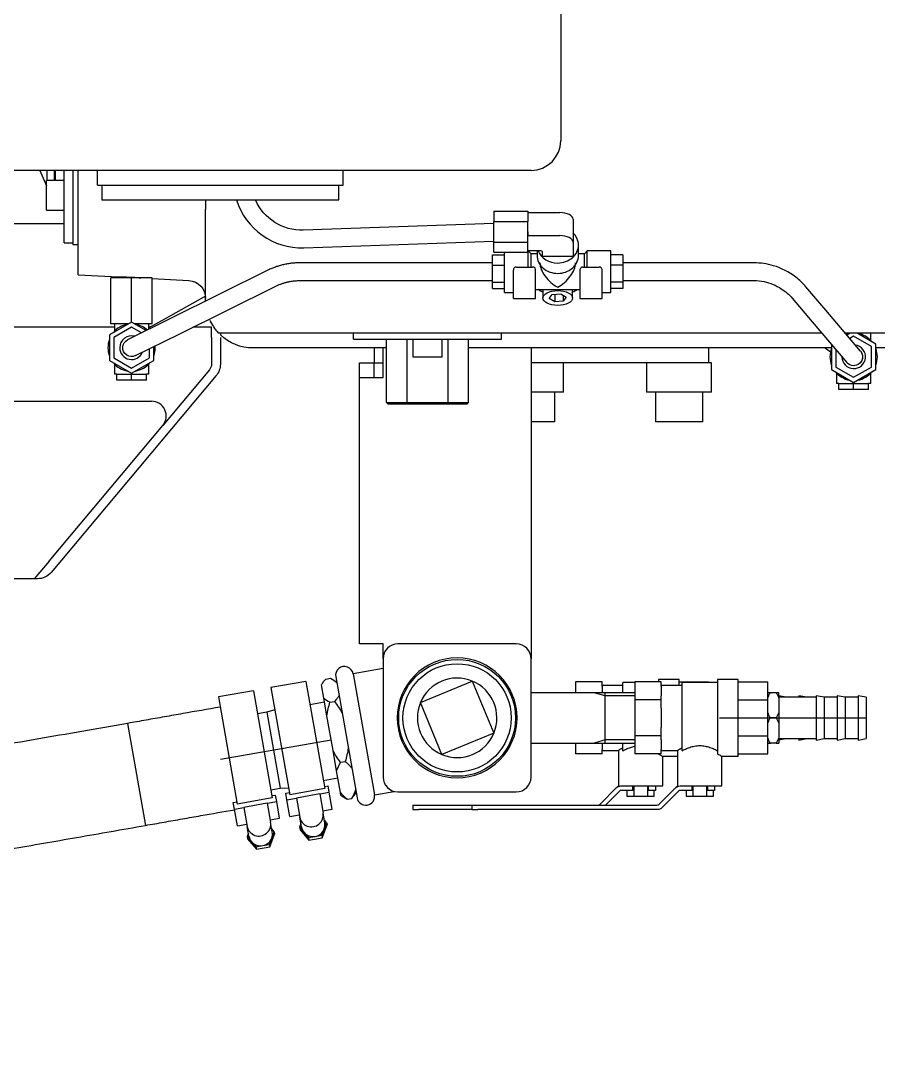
# Model space of a CAD drawing. Header units: millimetres. Extents: x 10462777 to 22643323, y 453826 to 1389191.
# Drawn here: x 11268510.2 to 11268790.7, y 583862 to 584204.3 of the extents above; entities that cross this region are included whole.
import ezdxf

# ---------------------------------------------------------------- set-up
doc = ezdxf.new("R2010")
doc.units = ezdxf.units.MM
doc.header["$LTSCALE"] = 200
doc.header["$MEASUREMENT"] = 0
doc.linetypes.add('CENTER', pattern=[2, 1.25, -0.25, 0.25, -0.25])
doc.linetypes.add('PHANTOM', pattern=[2.5, 1.25, -0.25, 0.25, -0.25, 0.25, -0.25])
doc.layers.add('1', color=1, linetype='CENTER')
doc.layers.add('11', color=6, linetype='PHANTOM')

msp = doc.modelspace()

# ---------------------------------------------------------------- linework, layer by layer
at = {"layer": '1', "color": 252, "linetype": 'Continuous'}
for p, q in [((11268686.7961, 584276.43559), (11268686.7961, 584165.06951)), ((11268677.1121, 584155.3855), (11268251.48572, 584155.3855)), ((11268524.29846, 584131.65968), (11268524.29846, 584155.37984)), ((11268536.69399, 584150.5435), (11268536.69399, 584145.70149)), ((11268614.16605, 584145.70149), (11268614.16605, 584150.5435)), ((11268536.69399, 584145.70149), (11268541.53599, 584145.70149)), ((11268541.53599, 584145.70149), (11268609.32405, 584145.70149)), ((11268609.32405, 584145.70149), (11268614.16605, 584145.70149)), ((11268250.57394, 584137.95429), (11268524.28182, 584137.95429)), ((11268664.90985, 584138.03856), (11268602.57183, 584135.84815)), ((11268524.29846, 584131.65968), (11268527.20366, 584131.65968)), ((11268602.77587, 584130.04133), (11268664.9096, 584132.22456)), ((11268664.52243, 584125.13249), (11268601.42344, 584125.13249)), ((11268749.99905, 584125.13249), (11268707.13282, 584125.13249)), ((11268591.00648, 584122.71227), (11268559.37372, 584107.04654)), ((11268601.42344, 584119.32208), (11268664.52243, 584119.32208)), ((11268707.13282, 584119.32208), (11268749.99905, 584119.32208)), ((11268570.54505, 584114.24535), (11268557.34018, 584106.84367)), ((11268561.95236, 584101.83967), (11268593.58511, 584117.5054)), ((11268773.52118, 584109.62688), (11268767.01927, 584117.27856)), ((11268762.59152, 584113.51614), (11268769.09343, 584105.86446)), ((11268784.88165, 584096.25746), (11268773.52118, 584109.62688)), ((11268540.80409, 584104.06029), (11268420.49937, 584104.06029)), ((11268559.37372, 584107.04654), (11268545.08868, 584099.97204)), ((11268557.34018, 584106.84367), (11268551.96903, 584103.833)), ((11268552.37573, 584104.06029), (11268551.97323, 584104.06029)), ((11268572.54055, 584104.06029), (11268566.44281, 584104.06029)), ((11268572.52482, 584100.67086), (11268572.52482, 584104.06026)), ((11268769.09343, 584105.86446), (11268780.4539, 584092.49504)), ((11268547.66731, 584094.76518), (11268561.95236, 584101.83967)), ((11268572.52482, 584100.67086), (11268572.52482, 584091.95262)), ((11268575.43002, 584100.67086), (11268575.43002, 584091.95262)), ((11268619.00805, 584100.18666), (11268619.00805, 584102.12346)), ((11268667.42809, 584100.18666), (11268667.42809, 584102.12346)), ((11268619.00805, 584100.18666), (11268667.42809, 584100.18666)), ((11268625.78879, 584097.28146), (11268625.78879, 584092.43945)), ((11268628.69206, 584087.59745), (11268628.69206, 584097.28146)), ((11268629.79952, 584079.38467), (11268629.79952, 584100.18665)), ((11268636.50879, 584079.38467), (11268636.50879, 584100.18665)), ((11268649.92735, 584079.38467), (11268649.92735, 584100.18665)), ((11268656.63663, 584079.38467), (11268656.63663, 584100.18665)), ((11268677.1121, 584097.28146), (11268677.1121, 584087.59745)), ((11268735.21614, 584097.28146), (11268735.21614, 584092.43945)), ((11268773.3259, 584097.28126), (11268775.1051, 584096.0562)), ((11268620.94485, 584092.43752), (11268625.78686, 584092.43752)), ((11268620.94485, 584087.59745), (11268620.94485, 584092.43752)), ((11268625.78686, 584087.59745), (11268625.78686, 584092.43752)), ((11268625.78879, 584092.43945), (11268628.69206, 584092.43945)), ((11268680.26158, 584092.43945), (11268677.11132, 584092.43945)), ((11268681.9541, 584092.43945), (11268677.1121, 584092.43945)), ((11268681.95308, 584092.43945), (11268680.26158, 584092.43945)), ((11268730.37414, 584092.43945), (11268681.9541, 584092.43945)), ((11268687.76451, 584082.75545), (11268687.76451, 584092.43945)), ((11268714.87973, 584092.43945), (11268714.87973, 584082.75545)), ((11268728.68161, 584092.43945), (11268721.0945, 584092.43945)), ((11268730.37312, 584092.43945), (11268728.68161, 584092.43945)), ((11268735.21614, 584092.43945), (11268730.37414, 584092.43945)), ((11268736.18454, 584092.43945), (11268735.21577, 584092.43945)), ((11268736.18454, 584082.75545), (11268736.18454, 584092.43945)), ((11268574.07064, 584088.21777), (11268520.03597, 584023.82175)), ((11268571.84513, 584090.08519), (11268556.58202, 584071.89533)), ((11268620.94485, 584000.44138), (11268620.94485, 584087.59745)), ((11268620.94485, 584087.59745), (11268628.69206, 584087.59745)), ((11268677.1121, 584087.59745), (11268677.1121, 583995.59945)), ((11268680.26158, 584082.75545), (11268677.11132, 584082.75545)), ((11268687.76451, 584082.75545), (11268680.26158, 584082.75545)), ((11268728.68161, 584082.75545), (11268714.87973, 584082.75545)), ((11268736.18454, 584082.75545), (11268728.68161, 584082.75545)), ((11268438.88551, 584079.85024), (11268552.87328, 584079.85024)), ((11268630.35862, 584078.90047), (11268629.79952, 584079.38467)), ((11268629.79952, 584079.38467), (11268636.50879, 584079.38467)), ((11268636.78835, 584078.90047), (11268630.35862, 584078.90047)), ((11268636.78835, 584078.90047), (11268636.50879, 584079.38467)), ((11268636.50879, 584079.38467), (11268649.92735, 584079.38467)), ((11268649.6478, 584078.90047), (11268636.78835, 584078.90047)), ((11268649.6478, 584078.90047), (11268649.92735, 584079.38467)), ((11268656.07752, 584078.90047), (11268649.6478, 584078.90047)), ((11268649.92735, 584079.38467), (11268656.63663, 584079.38467)), ((11268656.63663, 584079.38467), (11268656.07752, 584078.90047)), ((11268519.37741, 584027.5566), (11268556.58247, 584071.89586)), ((11268519.37741, 584027.5566), (11268514.5019, 584021.7462)), ((11268514.5019, 584021.7462), (11268439.85392, 584021.7462)), ((11268515.58494, 584021.7462), (11268514.5019, 584021.7462)), ((11268628.69206, 584000.44138), (11268620.94485, 584000.44138)), ((11268628.69206, 583995.59877), (11268628.69206, 584000.44138)), ((11268672.27009, 584000.44138), (11268633.53406, 584000.44138)), ((11268628.69206, 583995.59938), (11268628.69206, 583956.86335)), ((11268677.1121, 583956.86335), (11268677.1121, 583995.59938)), ((11268711.00555, 583984.46277), (11268677.11248, 583984.46277)), ((11268701.32212, 583983.44595), (11268697.79975, 583984.46277)), ((11268701.32212, 583967.99996), (11268701.32212, 583984.46277)), ((11268711.00582, 583983.44595), (11268701.32212, 583983.44595)), ((11268672.27009, 583979.30318), (11268672.27009, 583973.15833)), ((11268545.05867, 583974.42411), (11268550.9443, 583941.04501)), ((11268677.11248, 583967.99996), (11268711.00555, 583967.99996)), ((11268701.32212, 583969.01678), (11268697.79975, 583967.99996)), ((11268711.00582, 583969.01678), (11268701.32212, 583969.01678)), ((11268633.53406, 583952.02134), (11268672.27009, 583952.02134))]:
    msp.add_line(p, q, dxfattribs=at)
at = {"layer": '1', "color": 15, "linetype": 'Continuous'}
for p, q in [((11268528.94678, 584121.23772), (11268528.94678, 584155.38494)), ((11268570.58802, 584145.7016), (11268570.58802, 584142.56908)), ((11268570.58802, 584112.77587), (11268570.58802, 584142.56908)), ((11268528.94678, 584121.23772), (11268542.03403, 584120.55184)), ((11268553.15698, 584119.96891), (11268565.0817, 584119.34397)), ((11268576.39842, 584102.12346), (11268574.83063, 584102.12346)), ((11268575.43002, 584102.12346), (11268575.43002, 584101.52407)), ((11268772.27157, 584102.12346), (11268576.39842, 584102.12346)), ((11268812.6882, 584102.12346), (11268779.89561, 584102.12346)), ((11268629.79964, 584097.28146), (11268586.08243, 584097.28146)), ((11268775.40447, 584097.28146), (11268656.63826, 584097.28146)), ((11268812.6882, 584097.28146), (11268789.92848, 584097.28146))]:
    msp.add_line(p, q, dxfattribs=at)
at = {"layer": '1', "color": 20, "linetype": 'Continuous'}
for p, q in [((11268535.24139, 584150.5435), (11268535.24139, 584155.3973)), ((11268615.61865, 584150.5435), (11268615.61865, 584155.3973)), ((11268535.24139, 584150.5435), (11268615.61865, 584150.5435))]:
    msp.add_line(p, q, dxfattribs=at)
at = {"layer": '1', "color": 60, "linetype": 'Continuous'}
for p, q in [((11268676.04686, 584141.5804), (11268676.04686, 584140.35303)), ((11268676.04686, 584141.5804), (11268686.48137, 584141.5804)), ((11268690.83918, 584139.4015), (11268690.83918, 584131.85356)), ((11268676.04686, 584135.25983), (11268676.04686, 584134.03246)), ((11268676.04686, 584133.62336), (11268676.04686, 584134.03246)), ((11268676.04686, 584134.03246), (11268686.48137, 584134.03246)), ((11268690.83918, 584131.85356), (11268690.83918, 584127.16892)), ((11268680.33203, 584129.02099), (11268676.04686, 584129.02099)), ((11268680.81623, 584127.16892), (11268680.81623, 584128.77889)), ((11268690.83918, 584127.16892), (11268680.81623, 584127.16892)), ((11268640.87998, 583981.20551), (11268657.87622, 583988.25346)), ((11268657.87622, 583988.25346), (11268664.92418, 583971.25722)), ((11268647.92794, 583964.20927), (11268640.87998, 583981.20551)), ((11268664.92418, 583971.25722), (11268647.92794, 583964.20927))]:
    msp.add_line(p, q, dxfattribs=at)
at = {"layer": '1', "color": 252, "linetype": 'Continuous', "extrusion": (0, 0, -1)}
msp.add_circle((-11268652.90208, 583976.23136), 19.61012, dxfattribs=at)
at = {"layer": '1', "color": 60, "linetype": 'Continuous'}
msp.add_circle((11268652.90208, 583976.23136), 17.70963, dxfattribs=at)
at = {"layer": '1', "color": 252, "linetype": 'Continuous'}
for centre, radius, start, end in [((11268677.1121, 584165.06951), 9.68401, 270, 0), ((11268601.99373, 584152.30081), 22.27322, 197.235065, 272.0124097), ((11268552.87328, 584075.00824), 4.842, 320, 90), ((11268633.53406, 583995.59938), 4.842, 90, 180), ((11268672.27009, 583995.59938), 4.842, 0, 90), ((11268633.53406, 583956.86335), 4.842, 180, 270), ((11268672.27009, 583956.86335), 4.842, 270, 0)]:
    msp.add_arc(centre, radius, start, end, dxfattribs=at)
at = {"layer": '1', "color": 252, "linetype": 'Continuous', "extrusion": (0, 0, -1)}
for centre, radius, start, end in [((-11268601.99373, 584152.30081), 16.46281, 267.9875903, 336.367171), ((-11268546.378, 584097.36861), 2.9052, 243.6489546, 63.6545321), ((-11268782.66778, 584094.37625), 2.9052, 139.6411851, 227.1436815), ((-11268569.61961, 584091.95262), 2.9052, 180, 220), ((-11268569.61961, 584091.95262), 5.8104, 180, 220), ((-11268782.66778, 584094.37625), 2.9052, 227.1436815, 319.6354943), ((-11268515.58494, 584027.5566), 5.8104, 220, 270)]:
    msp.add_arc(centre, radius, start, end, dxfattribs=at)
at = {"layer": '1', "color": 15, "linetype": 'Continuous', "extrusion": (0, 0, -1)}
for centre, radius, start, end in [((-11268564.77761, 584113.54152), 5.8104, 93, 180), ((-11268586.08243, 584112.77587), 15.49441, 270, 313.4325366)]:
    msp.add_arc(centre, radius, start, end, dxfattribs=at)
at = {"layer": '1', "color": 60, "linetype": 'Continuous'}
for start, end in [(67.5226736, 157.5226736), (337.5226736, 67.5226736), (157.5226736, 247.5226736), (247.5226736, 337.5226736)]:
    msp.add_arc((11268652.90208, 583976.23136), 13.01049, start, end, dxfattribs=at)
for centre, major_axis, start_param, end_param in [((11268686.48137, 584139.4015), (-4.3578, 0), 3.141592654, 4.71238898), ((11268686.48137, 584131.85356), (4.3578, 0), 0, 1.570796327), ((11268680.33203, 584128.77889), (-0.4842, 0), 3.141592654, 4.71238898)]:
    msp.add_ellipse(centre, major_axis=major_axis, ratio=0.5, start_param=start_param, end_param=end_param, dxfattribs=at)
at = {"layer": '1', "color": 252, "linetype": 'Continuous'}
for points in [[(11268601.42344, 584125.13249), (11268595.92792, 584125.1206), (11268591.00648, 584122.71227)], [(11268593.58511, 584117.5054), (11268597.23111, 584119.30126), (11268601.42344, 584119.32208)]]:
    msp.add_open_spline(points, degree=2, dxfattribs=at)
for points, knots in [([(11268767.01927, 584117.27856), (11268766.01264, 584118.45596), (11268762.96664, 584121.38634), (11268757.03632, 584124.43297), (11268752.22973, 584125.11763), (11268749.99905, 584125.13249)], [0, 0, 0, 0, 0.237018028, 0.664456904, 1, 1, 1, 1]), ([(11268749.99905, 584119.32208), (11268751.14998, 584119.31863), (11268754.26702, 584119.00718), (11268758.83319, 584117.13366), (11268761.51587, 584114.76494), (11268762.59152, 584113.51614)], [0, 0, 0, 0, 0.237001581, 0.663260808, 1, 1, 1, 1]), ([(11268575.38039, 583979.77064), (11268571.31342, 583979.05353), (11268565.2331, 583977.9814), (11268557.13944, 583976.55427), (11268551.09917, 583975.48921), (11268547.07225, 583974.77915), (11268545.05867, 583974.42411)], [0, 0, 0, 0, 0.402382353, 0.601580361, 0.800778369, 1, 1, 1, 1]), ([(11268545.05867, 583974.42411), (11268540.0694, 583973.54431), (11268530.19664, 583971.81171), (11268515.54248, 583969.26424), (11268495.01638, 583965.73007), (11268461.3226, 583960.0207), (11268417.64944, 583952.85028), (11268371.29772, 583945.53875), (11268321.58065, 583937.99219), (11268268.37619, 583930.33451), (11268211.43761, 583922.71127), (11268161.81326, 583916.57019), (11268119.09652, 583911.7199), (11268084.69893, 583908.13645), (11268052.13935, 583905.01775), (11268017.20572, 583902.01199), (11267976.94453, 583899.10926), (11267937.57189, 583897.01074), (11267900.24903, 583895.89258), (11267866.37264, 583895.87898), (11267840.56715, 583897.0727), (11267824.08503, 583898.92538), (11267815.85691, 583900.3203), (11267811.57603, 583901.30073), (11267810.58202, 583901.34176), (11267810.46628, 583901.21991)], [0, 0, 0, 0, 0.018818369, 0.037232989, 0.05525037, 0.096189622, 0.164193751, 0.219728335, 0.270717515, 0.351418996, 0.420197567, 0.485652098, 0.539286844, 0.582594895, 0.617074487, 0.664369318, 0.717783328, 0.774894048, 0.821872953, 0.87242318, 0.923194305, 0.94711395, 0.967888422, 0.985924965, 1, 1, 1, 1]), ([(11268262.5812, 583962.18955), (11268246.81637, 583962.19365), (11268217.49982, 583962.01799), (11268176.63746, 583961.31103), (11268141.72485, 583960.33427), (11268111.06617, 583959.18015), (11268082.89079, 583957.85826), (11268047.07581, 583955.83524), (11268003.48621, 583952.71996), (11267952.86313, 583947.91755), (11267912.43141, 583942.90062), (11267881.27826, 583938.11355), (11267856.63663, 583933.69854), (11267832.82098, 583928.45797), (11267812.77664, 583922.68328), (11267799.06368, 583917.33155), (11267790.25827, 583912.19904), (11267784.28192, 583907.05789), (11267779.26702, 583898.61806), (11267778.9382, 583889.45057), (11267782.00867, 583881.92479), (11267785.98953, 583877.09692), (11267792.62748, 583872.44085), (11267802.70771, 583868.62811), (11267816.00169, 583865.80754), (11267837.79437, 583863.20639), (11267869.24825, 583861.86342), (11267909.88459, 583862.13637), (11267952.27293, 583863.73013), (11267995.94284, 583866.40388), (11268038.17534, 583869.72817), (11268079.75991, 583873.54955), (11268119.4749, 583877.66245), (11268157.94284, 583882.01907), (11268193.04787, 583886.26696), (11268227.19061, 583890.63477), (11268261.91334, 583895.29124), (11268296.34357, 583900.11484), (11268332.84931, 583905.4341), (11268372.15942, 583911.37601), (11268411.58567, 583917.56997), (11268450.25943, 583923.84649), (11268480.67489, 583928.91709), (11268507.05682, 583933.40558), (11268528.67932, 583937.13747), (11268543.41307, 583939.71687), (11268550.9443, 583941.04501)], [0, 0, 0, 0, 0.033427425, 0.062206321, 0.086770745, 0.10772614, 0.12763693, 0.147114773, 0.184788964, 0.222216764, 0.259075824, 0.277042579, 0.296552041, 0.320235948, 0.339827164, 0.356620565, 0.369275518, 0.378682738, 0.388589806, 0.398359935, 0.404113867, 0.411494634, 0.422501482, 0.435349429, 0.450055066, 0.467221699, 0.501999322, 0.532654364, 0.566064496, 0.600666184, 0.631342594, 0.659909605, 0.692107902, 0.718005957, 0.743437755, 0.768085622, 0.791730564, 0.818294323, 0.842223105, 0.870277743, 0.902836432, 0.927000342, 0.953451212, 0.968268833, 0.983777394, 1, 1, 1, 1]), ([(11268550.9443, 583941.04501), (11268552.95788, 583941.40006), (11268556.9848, 583942.11012), (11268563.02507, 583943.17518), (11268570.72141, 583944.53225), (11268576.4044, 583945.53431), (11268580.07405, 583946.18137)], [0, 0, 0, 0, 0.207373864, 0.414722971, 0.622072078, 1, 1, 1, 1])]:
    msp.add_open_spline(points, degree=3, knots=knots, dxfattribs=at)
at = {"layer": '1', "color": 15, "linetype": 'Continuous'}
for points, knots in [([(11268542.02019, 584120.55257), (11268542.02021, 584120.55257), (11268542.02032, 584120.55257), (11268542.02398, 584120.55257), (11268542.05577, 584120.55258), (11268542.17339, 584120.55244), (11268542.26052, 584120.55228), (11268542.4862, 584120.55131), (11268542.62335, 584120.55049), (11268542.94564, 584120.54751), (11268543.13273, 584120.54529), (11268543.54043, 584120.5388), (11268543.76226, 584120.53453), (11268544.24256, 584120.52304), (11268544.49856, 584120.51585), (11268545.02596, 584120.4984), (11268545.3011, 584120.48804), (11268545.86554, 584120.4638), (11268546.14864, 584120.45021), (11268546.71654, 584120.42003), (11268547.00441, 584120.40324), (11268547.56156, 584120.36796), (11268547.83179, 584120.34946), (11268548.35554, 584120.31121), (11268548.60889, 584120.29145), (11268549.05119, 584120.2552), (11268549.24659, 584120.23841), (11268549.42858, 584120.22222)], [0, 0, 0, 0, 0.004628401, 0.004628401, 0.08833637, 0.08833637, 0.172044339, 0.172044339, 0.255752307, 0.255752307, 0.339460276, 0.339460276, 0.423168244, 0.423168244, 0.506876213, 0.506876213, 0.590584182, 0.590584182, 0.67429215, 0.67429215, 0.758000119, 0.758000119, 0.841708088, 0.841708088, 0.925416056, 0.925416056, 1, 1, 1, 1]), ([(11268571.97922, 584106.35899), (11268572.31588, 584105.61911), (11268572.70502, 584104.91838), (11268573.3975, 584103.86554), (11268573.6734, 584103.48607), (11268574.24042, 584102.77332), (11268574.53272, 584102.43813), (11268574.83063, 584102.12346)], [0, 0, 0, 0, 0.453551495, 0.453551495, 0.726775747, 0.726775747, 1, 1, 1, 1])]:
    msp.add_open_spline(points, degree=3, knots=knots, dxfattribs=at)
at = {"layer": '11', "color": 60, "linetype": 'Continuous'}
for p, q in [((11268516.35757, 584155.3855), (11268518.48803, 584150.2724)), ((11268518.68174, 584155.38662), (11268518.68174, 584152.03952)), ((11268521.0059, 584155.38614), (11268521.0059, 584152.03849)), ((11268521.39326, 584155.38566), (11268521.39326, 584152.03867)), ((11268527.20366, 584155.3873), (11268527.20366, 584131.17548)), ((11268524.29846, 584152.03802), (11268518.48806, 584152.03802)), ((11268518.48806, 584142.35401), (11268518.48806, 584152.03802)), ((11268518.48806, 584142.35401), (11268524.29846, 584142.35401)), ((11268664.91025, 584142.00997), (11268676.04686, 584142.00997)), ((11268664.91025, 584142.00997), (11268664.91025, 584138.65533)), ((11268676.04686, 584142.00997), (11268676.04686, 584141.58037)), ((11268664.91025, 584131.94605), (11268664.91025, 584138.65533)), ((11268664.91025, 584138.65533), (11268676.04686, 584138.65533)), ((11268676.04686, 584140.35309), (11268676.04686, 584138.65533)), ((11268676.04686, 584131.94605), (11268676.04686, 584138.65533)), ((11268664.91025, 584128.59142), (11268664.91025, 584131.94605)), ((11268664.91025, 584131.94605), (11268676.04686, 584131.94605)), ((11268676.04686, 584128.59142), (11268676.04686, 584131.94605)), ((11268527.20366, 584131.17548), (11268528.94678, 584131.17548)), ((11268664.91025, 584128.59142), (11268676.04686, 584128.59142)), ((11268668.39649, 584115.44848), (11268668.39649, 584128.59131)), ((11268676.1437, 584129.00609), (11268676.04674, 584129.00609)), ((11268677.1121, 584128.03769), (11268676.1437, 584129.00609)), ((11268676.1437, 584123.74065), (11268676.1437, 584129.00609)), ((11268679.04896, 584128.03769), (11268677.1121, 584128.03769)), ((11268677.1121, 584123.74086), (11268677.1121, 584128.03769)), ((11268679.0489, 584129.02099), (11268679.0489, 584127.55349)), ((11268694.54331, 584128.03769), (11268692.60645, 584128.03769)), ((11268692.60651, 584127.55349), (11268692.60651, 584130.94289)), ((11268695.51171, 584129.00609), (11268694.54331, 584128.03769)), ((11268694.54331, 584123.74086), (11268694.54331, 584128.03769)), ((11268703.25892, 584129.00609), (11268695.51171, 584129.00609)), ((11268695.51171, 584123.74065), (11268695.51171, 584129.00609)), ((11268703.25892, 584115.44848), (11268703.25892, 584129.00609)), ((11268664.52289, 584127.76985), (11268668.39649, 584127.76985)), ((11268664.52289, 584124.36223), (11268664.52289, 584127.76985)), ((11268664.52289, 584124.36223), (11268668.39649, 584124.36223)), ((11268664.52289, 584118.81966), (11268664.52289, 584124.36223)), ((11268707.13252, 584127.76985), (11268703.25892, 584127.76985)), ((11268707.13252, 584124.36223), (11268703.25892, 584124.36223)), ((11268707.13252, 584127.76985), (11268707.13252, 584124.36223)), ((11268707.13252, 584124.36223), (11268707.13252, 584118.81966)), ((11268671.30169, 584113.51168), (11268671.30169, 584122.77767)), ((11268672.27009, 584123.74073), (11268677.5963, 584123.74073)), ((11268678.5647, 584113.51168), (11268678.5647, 584122.77767)), ((11268693.09071, 584122.77767), (11268693.09071, 584113.51168)), ((11268694.05911, 584123.74073), (11268699.38531, 584123.74073)), ((11268700.35372, 584113.51168), (11268700.35372, 584122.77767)), ((11268539.59919, 584105.11582), (11268539.59919, 584120.22287)), ((11268546.378, 584120.22287), (11268539.59919, 584120.22287)), ((11268542.15609, 584120.55236), (11268542.15609, 584120.22287)), ((11268546.378, 584105.75527), (11268546.378, 584120.22287)), ((11268553.1568, 584120.22287), (11268546.378, 584120.22287)), ((11268553.1568, 584105.11582), (11268553.1568, 584120.22287)), ((11268664.52289, 584118.81966), (11268668.39649, 584118.81966)), ((11268664.52289, 584116.68471), (11268664.52289, 584118.81966)), ((11268707.13252, 584118.81966), (11268703.25892, 584118.81966)), ((11268707.13252, 584118.81966), (11268707.13252, 584116.68471)), ((11268664.52289, 584116.68471), (11268668.39649, 584116.68471)), ((11268668.39649, 584115.44848), (11268671.30169, 584115.44848)), ((11268678.56488, 584116.41688), (11268693.09053, 584116.41688)), ((11268679.51962, 584116.38915), (11268679.47941, 584116.41691)), ((11268680.9857, 584116.41686), (11268680.9857, 584113.64142)), ((11268683.07169, 584113.40722), (11268684.04406, 584114.71771)), ((11268684.04406, 584114.71771), (11268686.80007, 584114.9519)), ((11268684.85533, 584114.78665), (11268684.85533, 584112.33093)), ((11268686.80007, 584114.9519), (11268688.58372, 584113.87561)), ((11268687.61135, 584114.46233), (11268687.61135, 584112.56513)), ((11268690.66971, 584113.64142), (11268690.66971, 584116.41686)), ((11268692.176, 584116.41691), (11268692.13578, 584116.38915)), ((11268700.35372, 584115.44848), (11268703.25892, 584115.44848)), ((11268707.13252, 584116.68471), (11268703.25892, 584116.68471)), ((11268671.30169, 584113.51168), (11268678.5647, 584113.51168)), ((11268684.85533, 584112.33093), (11268683.07169, 584113.40722)), ((11268687.61135, 584112.56513), (11268684.85533, 584112.33093)), ((11268688.58372, 584113.87561), (11268687.61135, 584112.56513)), ((11268693.09071, 584113.51168), (11268700.35372, 584113.51168)), ((11268546.378, 584105.75521), (11268539.11499, 584101.56191)), ((11268545.27051, 584105.11582), (11268539.59919, 584105.11582)), ((11268546.378, 584104.07789), (11268540.56759, 584100.72325)), ((11268540.78693, 584105.11582), (11268540.78693, 584102.76163)), ((11268551.17442, 584102.98599), (11268546.378, 584105.75521)), ((11268549.61067, 584102.2115), (11268546.378, 584104.07789)), ((11268553.1568, 584105.11582), (11268547.48548, 584105.11582)), ((11268551.96906, 584103.37949), (11268551.96906, 584105.11582)), ((11268539.11499, 584101.56191), (11268539.11499, 584093.17531)), ((11268540.56759, 584100.72325), (11268540.56759, 584094.01397)), ((11268540.78693, 584102.76166), (11268540.78693, 584102.73137)), ((11268781.56028, 584102.12344), (11268780.4445, 584101.47924)), ((11268782.66778, 584101.08553), (11268781.40066, 584100.35396)), ((11268788.47818, 584097.73089), (11268782.66778, 584101.08553)), ((11268789.93078, 584098.56955), (11268783.77527, 584102.12344)), ((11268788.25884, 584099.73901), (11268788.25884, 584102.12346)), ((11268552.1884, 584094.01397), (11268552.1884, 584097.00421)), ((11268553.641, 584093.17531), (11268553.641, 584097.72347)), ((11268638.37607, 584100.18666), (11268638.37607, 584094.37625)), ((11268648.06007, 584094.37625), (11268648.06007, 584100.18666)), ((11268775.40477, 584098.43694), (11268775.40477, 584090.18296)), ((11268788.47818, 584091.02162), (11268788.47818, 584097.73089)), ((11268789.93078, 584090.18296), (11268789.93078, 584098.56955)), ((11268540.56759, 584094.01397), (11268546.378, 584090.65934)), ((11268546.378, 584090.65934), (11268552.1884, 584094.01397)), ((11268638.37607, 584094.37625), (11268646.94646, 584094.37625)), ((11268646.94646, 584094.37625), (11268648.06007, 584094.37625)), ((11268776.85737, 584096.72754), (11268776.85737, 584091.02162)), ((11268539.11499, 584093.17531), (11268546.378, 584088.98202)), ((11268540.78693, 584092.00585), (11268540.78693, 584091.97557)), ((11268540.78693, 584091.9756), (11268540.78693, 584088.65301)), ((11268546.378, 584088.98202), (11268553.641, 584093.17531)), ((11268551.96906, 584088.65301), (11268551.96906, 584092.00585)), ((11268775.40477, 584090.18296), (11268782.66778, 584085.98966)), ((11268776.85737, 584091.02162), (11268782.66778, 584087.66698)), ((11268782.66778, 584087.66698), (11268788.47818, 584091.02162)), ((11268782.66778, 584085.98966), (11268789.93078, 584090.18296)), ((11268541.53599, 584088.65301), (11268540.78693, 584088.65301)), ((11268541.53599, 584086.7162), (11268541.53599, 584088.65301)), ((11268541.53599, 584088.65301), (11268546.378, 584088.65301)), ((11268546.378, 584086.7162), (11268541.53599, 584086.7162)), ((11268546.378, 584086.7162), (11268546.378, 584088.65301)), ((11268546.378, 584088.65301), (11268551.22, 584088.65301)), ((11268551.22, 584086.7162), (11268546.378, 584086.7162)), ((11268551.22, 584086.7162), (11268551.22, 584088.65301)), ((11268551.96906, 584088.65301), (11268551.22, 584088.65301)), ((11268777.07671, 584089.01349), (11268777.07671, 584088.98321)), ((11268777.07671, 584088.98324), (11268777.07671, 584085.66065)), ((11268788.25884, 584085.66065), (11268788.25884, 584089.01349)), ((11268777.82577, 584085.66065), (11268777.07671, 584085.66065)), ((11268777.82577, 584083.72385), (11268777.82577, 584085.66065)), ((11268777.82577, 584085.66065), (11268782.66778, 584085.66065)), ((11268782.66778, 584083.72385), (11268777.82577, 584083.72385)), ((11268782.66778, 584083.72385), (11268782.66778, 584085.66065)), ((11268782.66778, 584085.66065), (11268787.50978, 584085.66065)), ((11268787.50978, 584083.72385), (11268782.66778, 584083.72385)), ((11268787.50978, 584083.72385), (11268787.50978, 584085.66065)), ((11268788.25884, 584085.66065), (11268787.50978, 584085.66065)), ((11268684.8593, 584073.07144), (11268684.8593, 584082.75545)), ((11268717.78493, 584082.75545), (11268717.78493, 584073.07144)), ((11268733.27934, 584073.07144), (11268733.27934, 584082.75545)), ((11268684.8593, 584073.07144), (11268677.11248, 584073.07144)), ((11268733.27934, 584073.07144), (11268717.78493, 584073.07144)), ((11268628.69191, 583992.36676), (11268618.8947, 583990.63925)), ((11268603.40291, 583988.15346), (11268591.95865, 583986.13553)), ((11268603.40291, 583988.15346), (11268609.58588, 583953.08807)), ((11268609.95415, 583988.92177), (11268611.48005, 583989.19083)), ((11268613.17257, 583989.63028), (11268620.15125, 583950.05221)), ((11268618.8947, 583990.63925), (11268625.87339, 583951.06117)), ((11268586.23651, 583985.12656), (11268574.79225, 583983.10863)), ((11268586.23651, 583985.12656), (11268592.41949, 583950.06117)), ((11268591.95865, 583986.13553), (11268598.14162, 583951.07014)), ((11268609.29442, 583982.62501), (11268608.51789, 583987.02894)), ((11268757.32473, 583984.46277), (11268755.4073, 583984.46277)), ((11268758.14787, 583982.73694), (11268758.14787, 583984.46277)), ((11268574.79225, 583983.10863), (11268580.97523, 583948.04324)), ((11268609.51664, 583981.36476), (11268604.74816, 583980.52395)), ((11268610.30134, 583976.9145), (11268609.29442, 583982.62501)), ((11268611.29145, 583981.33757), (11268612.81735, 583981.60663)), ((11268770.43203, 583983.01017), (11268758.14787, 583983.01017)), ((11268758.14787, 583982.73694), (11268758.14787, 583977.95719)), ((11268760.4914, 583983.01017), (11268758.14788, 583983.45151)), ((11268767.34768, 583983.01017), (11268764.77657, 583983.49437)), ((11268764.77657, 583983.49437), (11268764.77657, 583983.01026)), ((11268773.00314, 583983.01017), (11268770.43203, 583983.49437)), ((11268770.43203, 583983.49437), (11268770.43203, 583976.23136)), ((11268777.28831, 583983.01017), (11268773.00314, 583983.01017)), ((11268773.00314, 583983.01017), (11268773.00314, 583976.23136)), ((11268779.85942, 583983.01017), (11268777.28831, 583983.49437)), ((11268777.28831, 583983.49437), (11268777.28831, 583976.23136)), ((11268784.14459, 583983.01017), (11268779.85942, 583983.01017)), ((11268779.85942, 583983.01017), (11268779.85942, 583976.23136)), ((11268786.71569, 583983.01017), (11268784.14459, 583983.49437)), ((11268784.14459, 583983.49437), (11268784.14459, 583976.23136)), ((11268786.71569, 583983.01017), (11268786.71569, 583976.23136)), ((11268590.67175, 583978.0419), (11268587.58188, 583977.49707)), ((11268593.23607, 583978.89084), (11268590.67175, 583978.0419)), ((11268590.67175, 583978.0419), (11268595.04394, 583953.24599)), ((11268758.14787, 583977.95719), (11268758.14787, 583974.50553)), ((11268612.3135, 583965.50298), (11268610.30134, 583976.9145)), ((11268757.32473, 583976.23136), (11268755.4073, 583976.23136)), ((11268758.14787, 583974.50553), (11268758.14787, 583969.72579)), ((11268770.43203, 583976.23136), (11268770.43203, 583968.96836)), ((11268773.00314, 583976.23136), (11268773.00314, 583969.45256)), ((11268777.28831, 583976.23136), (11268777.28831, 583968.96836)), ((11268779.85942, 583976.23136), (11268779.85942, 583969.45256)), ((11268784.14459, 583976.23136), (11268784.14459, 583968.96836)), ((11268786.71569, 583976.23136), (11268786.71569, 583969.45256)), ((11268757.32473, 583967.99996), (11268755.4073, 583967.99996)), ((11268758.14787, 583969.72579), (11268758.14787, 583967.99996)), ((11268758.14787, 583969.45256), (11268770.43203, 583969.45256)), ((11268758.14788, 583969.01122), (11268760.4914, 583969.45256)), ((11268764.77657, 583968.96836), (11268767.34768, 583969.45256)), ((11268764.77657, 583969.45247), (11268764.77657, 583968.96836)), ((11268770.43203, 583968.96836), (11268773.00314, 583969.45256)), ((11268773.00314, 583969.45256), (11268777.28831, 583969.45256)), ((11268777.28831, 583968.96836), (11268779.85942, 583969.45256)), ((11268779.85942, 583969.45256), (11268784.14459, 583969.45256)), ((11268784.14459, 583968.96836), (11268786.71569, 583969.45256)), ((11268613.48618, 583958.85237), (11268612.3135, 583965.50298)), ((11268614.75667, 583961.6853), (11268616.28257, 583961.95436)), ((11268614.72181, 583951.84478), (11268613.48618, 583958.85237)), ((11268591.95407, 583952.70117), (11268595.04394, 583953.24599)), ((11268595.04394, 583953.24599), (11268597.74397, 583953.3253)), ((11268609.12035, 583955.72804), (11268613.88883, 583956.56886)), ((11268609.45962, 583953.80416), (11268610.65173, 583954.01436)), ((11268611.03053, 583951.86609), (11268610.65173, 583954.01436)), ((11268592.41949, 583950.06117), (11268580.97523, 583948.04324)), ((11268592.29322, 583950.77726), (11268593.48533, 583950.98746)), ((11268593.86413, 583948.83919), (11268593.48533, 583950.98746)), ((11268596.82324, 583951.57603), (11268598.01535, 583951.78623)), ((11268597.20204, 583949.42775), (11268596.82324, 583951.57603)), ((11268597.20204, 583949.42775), (11268600.30153, 583949.97428)), ((11268609.58588, 583953.08807), (11268598.14162, 583951.07014)), ((11268607.93104, 583951.31956), (11268600.30153, 583949.97428)), ((11268600.30153, 583949.97428), (11268601.40052, 583943.74159)), ((11268607.93104, 583951.31956), (11268611.03053, 583951.86609)), ((11268607.93104, 583951.31956), (11268609.03003, 583945.08688)), ((11268611.9941, 583946.40137), (11268611.03053, 583951.86609)), ((11268614.8952, 583950.8614), (11268614.72181, 583951.84478)), ((11268616.8846, 583949.61723), (11268618.4105, 583949.88628)), ((11268625.87339, 583951.06117), (11268632.27034, 583952.18913)), ((11268579.65685, 583948.54913), (11268580.84896, 583948.75933)), ((11268580.03565, 583946.40085), (11268579.65685, 583948.54913)), ((11268580.03565, 583946.40085), (11268583.13514, 583946.94738)), ((11268580.99923, 583940.93613), (11268580.03565, 583946.40085)), ((11268590.76464, 583948.29267), (11268583.13514, 583946.94738)), ((11268583.13514, 583946.94738), (11268584.23413, 583940.71469)), ((11268590.76464, 583948.29267), (11268593.86413, 583948.83919)), ((11268590.76464, 583948.29267), (11268591.86363, 583942.05998)), ((11268594.82771, 583943.37447), (11268593.86413, 583948.83919)), ((11268598.16562, 583943.96303), (11268597.20204, 583949.42775)), ((11268608.89462, 583945.85484), (11268611.9941, 583946.40137)), ((11268591.72822, 583942.82794), (11268594.82771, 583943.37447)), ((11268598.16562, 583943.96303), (11268601.26511, 583944.50955)), ((11268601.96548, 583940.53755), (11268601.40052, 583943.74159)), ((11268609.59499, 583941.88284), (11268609.03003, 583945.08688)), ((11268580.99923, 583940.93613), (11268584.09871, 583941.48266)), ((11268584.79908, 583937.51066), (11268584.23413, 583940.71469)), ((11268592.42859, 583938.85594), (11268591.86363, 583942.05998)), ((11268593.01874, 583938.96), (11268592.25047, 583939.86611)), ((11268601.78736, 583941.54773), (11268601.37533, 583940.4335)), ((11268601.37533, 583940.4335), (11268601.51657, 583939.63249)), ((11268601.37533, 583940.4335), (11268602.80894, 583938.74267)), ((11268601.51657, 583939.63249), (11268604.38378, 583936.25083)), ((11268608.64744, 583937.82854), (11268609.41628, 583939.90772)), ((11268608.78868, 583937.02753), (11268610.32637, 583941.18589)), ((11268609.41628, 583939.90772), (11268610.18513, 583941.9869)), ((11268610.18513, 583941.9869), (11268609.41687, 583942.89301)), ((11268610.18513, 583941.9869), (11268610.32637, 583941.18589)), ((11268584.62096, 583938.52083), (11268584.20894, 583937.4066)), ((11268584.20894, 583937.4066), (11268585.64254, 583935.71577)), ((11268584.20894, 583937.4066), (11268584.35018, 583936.60559)), ((11268584.35018, 583936.60559), (11268587.21738, 583933.22393)), ((11268591.48104, 583934.80164), (11268592.24989, 583936.88082)), ((11268591.62228, 583934.00063), (11268593.15998, 583938.15899)), ((11268592.24989, 583936.88082), (11268593.01874, 583938.96)), ((11268593.01874, 583938.96), (11268593.15998, 583938.15899)), ((11268602.80894, 583938.74267), (11268604.24254, 583937.05184)), ((11268604.24254, 583937.05184), (11268606.44499, 583937.44019)), ((11268604.24254, 583937.05184), (11268604.38378, 583936.25083)), ((11268604.38378, 583936.25083), (11268608.78868, 583937.02753)), ((11268606.44499, 583937.44019), (11268608.64744, 583937.82854)), ((11268608.64744, 583937.82854), (11268608.78868, 583937.02753)), ((11268585.64254, 583935.71577), (11268587.07614, 583934.02494)), ((11268587.07614, 583934.02494), (11268589.27859, 583934.41329)), ((11268587.07614, 583934.02494), (11268587.21738, 583933.22393)), ((11268587.21738, 583933.22393), (11268591.62228, 583934.00063)), ((11268589.27859, 583934.41329), (11268591.48104, 583934.80164)), ((11268591.48104, 583934.80164), (11268591.62228, 583934.00063))]:
    msp.add_line(p, q, dxfattribs=at)
at = {"layer": '11', "color": 252, "linetype": 'Continuous'}
for p, q in [((11268691.63811, 583987.9726), (11268691.63811, 583984.46279)), ((11268700.35372, 583987.9726), (11268691.63811, 583987.9726)), ((11268700.35372, 583986.62485), (11268700.35372, 583987.9726)), ((11268711.00624, 583987.85217), (11268707.13252, 583987.85217)), ((11268707.13252, 583984.4629), (11268707.13252, 583987.85217)), ((11268719.72173, 583987.9726), (11268711.00612, 583987.9726)), ((11268711.00612, 583987.9726), (11268711.00612, 583982.10198)), ((11268725.53213, 583988.82057), (11268718.75333, 583988.82057)), ((11268718.75333, 583988.82057), (11268718.75333, 583987.97242)), ((11268719.72173, 583986.62485), (11268719.72173, 583987.9726)), ((11268725.53213, 583986.88357), (11268725.53213, 583988.82057)), ((11268725.53213, 583987.9726), (11268735.21614, 583987.9726)), ((11268738.12134, 583987.85217), (11268726.50054, 583987.85217)), ((11268726.50054, 583965.45859), (11268726.50054, 583987.85217)), ((11268735.21614, 583987.85216), (11268735.21614, 583987.9726)), ((11268744.90015, 583988.82057), (11268738.12134, 583988.82057)), ((11268738.12134, 583988.82057), (11268738.12134, 583964.42045)), ((11268744.90015, 583963.64215), (11268744.90015, 583988.82057)), ((11268744.90015, 583987.9726), (11268754.58416, 583987.9726)), ((11268754.58416, 583982.10198), (11268754.58416, 583987.9726)), ((11268700.35372, 583986.88377), (11268707.13252, 583986.88377)), ((11268700.35372, 583986.62485), (11268700.35372, 583984.46282)), ((11268719.72173, 583986.88377), (11268726.50054, 583986.88377)), ((11268719.72173, 583986.62485), (11268719.72173, 583983.44973)), ((11268711.00612, 583982.10198), (11268711.00612, 583970.36075)), ((11268719.72173, 583982.10198), (11268711.00612, 583982.10198)), ((11268719.72173, 583982.10198), (11268719.72173, 583983.44973)), ((11268719.72173, 583979.40648), (11268719.72173, 583982.10198)), ((11268744.90015, 583982.10198), (11268754.58416, 583982.10198)), ((11268754.58416, 583970.36075), (11268754.58416, 583982.10198)), ((11268719.72173, 583979.40648), (11268719.72173, 583973.05625)), ((11268719.72173, 583970.36075), (11268711.00612, 583970.36075)), ((11268711.00612, 583970.36075), (11268711.00612, 583964.49013)), ((11268719.72173, 583970.36075), (11268719.72173, 583973.05625)), ((11268719.72173, 583969.01299), (11268719.72173, 583970.36075)), ((11268744.90015, 583970.36075), (11268754.58416, 583970.36075)), ((11268754.58416, 583964.49013), (11268754.58416, 583970.36075)), ((11268691.63811, 583967.99993), (11268691.63811, 583964.49013)), ((11268700.35372, 583967.99991), (11268700.35372, 583965.83788)), ((11268707.13252, 583965.45859), (11268707.13252, 583968.00005)), ((11268719.72173, 583969.01299), (11268719.72173, 583965.83788)), ((11268700.35372, 583964.49013), (11268691.63811, 583964.49013)), ((11268700.35372, 583964.49013), (11268700.35372, 583965.83788)), ((11268700.35372, 583965.57896), (11268705.67992, 583965.57896)), ((11268705.67992, 583965.57896), (11268705.67992, 583953.95815)), ((11268719.72173, 583964.49013), (11268711.00612, 583964.49013)), ((11268719.72173, 583964.49013), (11268719.72173, 583965.83788)), ((11268719.72173, 583965.57896), (11268725.04793, 583965.57896)), ((11268720.20593, 583953.95815), (11268720.20593, 583963.64215)), ((11268725.04787, 583963.64215), (11268720.20593, 583963.64215)), ((11268725.04793, 583965.57896), (11268725.04793, 583953.95815)), ((11268739.57395, 583953.95815), (11268739.57395, 583963.64215)), ((11268744.90015, 583963.64215), (11268739.57395, 583963.64215)), ((11268744.90015, 583964.49013), (11268754.58416, 583964.49013)), ((11268699.66895, 583947.94718), (11268705.11264, 583953.39087)), ((11268706.48217, 583953.95815), (11268706.51928, 583953.95815)), ((11268706.51928, 583953.95815), (11268712.94292, 583953.95815)), ((11268710.42695, 583952.50555), (11268710.42695, 583953.95815)), ((11268710.7065, 583953.95815), (11268710.7065, 583950.56874)), ((11268712.94292, 583953.95815), (11268720.20593, 583953.95815)), ((11268715.17935, 583953.95815), (11268715.17935, 583950.56874)), ((11268715.4589, 583953.95815), (11268715.4589, 583952.50555)), ((11268717.78493, 583953.95815), (11268717.78493, 583952.50555)), ((11268719.03697, 583947.94718), (11268724.48066, 583953.39087)), ((11268725.85018, 583953.95815), (11268725.8873, 583953.95815)), ((11268725.8873, 583953.95815), (11268732.31094, 583953.95815)), ((11268729.79496, 583952.50555), (11268729.79496, 583953.95815)), ((11268730.07451, 583953.95815), (11268730.07451, 583950.56874)), ((11268732.31094, 583953.95815), (11268739.57395, 583953.95815)), ((11268734.54737, 583953.95815), (11268734.54737, 583950.56874)), ((11268734.82692, 583953.95815), (11268734.82692, 583952.50555)), ((11268737.15294, 583953.95815), (11268737.15294, 583952.50555)), ((11268705.99797, 583952.22191), (11268701.43964, 583947.66358)), ((11268710.42695, 583952.50555), (11268706.68273, 583952.50555)), ((11268708.47007, 583952.50555), (11268708.47007, 583950.56874)), ((11268708.47007, 583950.56874), (11268710.7065, 583950.56874)), ((11268710.7065, 583950.56874), (11268715.17935, 583950.56874)), ((11268715.17935, 583950.56874), (11268717.41578, 583950.56874)), ((11268717.78493, 583952.50555), (11268715.4589, 583952.50555)), ((11268717.41578, 583950.56874), (11268717.41578, 583952.50555)), ((11268725.36598, 583952.22191), (11268719.92229, 583946.77822)), ((11268729.79496, 583952.50555), (11268726.05075, 583952.50555)), ((11268727.83809, 583952.50555), (11268727.83809, 583950.56874)), ((11268727.83809, 583950.56874), (11268730.07451, 583950.56874)), ((11268730.07451, 583950.56874), (11268734.54737, 583950.56874)), ((11268734.54737, 583950.56874), (11268736.78379, 583950.56874)), ((11268737.15294, 583952.50555), (11268734.82692, 583952.50555)), ((11268736.78379, 583950.56874), (11268736.78379, 583952.50555)), ((11268638.37607, 583947.66354), (11268638.37607, 583946.21094)), ((11268638.37607, 583947.66354), (11268640.31287, 583947.66354)), ((11268640.31287, 583947.66354), (11268657.74467, 583947.66354)), ((11268657.74408, 583947.66354), (11268657.74408, 583946.21094)), ((11268657.74408, 583947.66354), (11268659.68088, 583947.66354)), ((11268659.68088, 583947.66354), (11268718.3522, 583947.66354)), ((11268638.37607, 583946.21094), (11268640.31287, 583946.21094)), ((11268657.74447, 583946.21094), (11268640.31287, 583946.21094)), ((11268657.74408, 583946.21094), (11268659.68088, 583946.21094)), ((11268718.55277, 583946.21094), (11268659.68088, 583946.21094))]:
    msp.add_line(p, q, dxfattribs=at)
at = {"layer": '11', "color": 51, "linetype": 'Continuous'}
for p, q in [((11268738.77986, 583976.23136), (11268767.34768, 583976.23136)), ((11268738.77986, 583976.23136), (11268767.34768, 583976.23136)), ((11268738.77986, 583976.23136), (11268767.34768, 583976.23136)), ((11268758.14787, 583976.23136), (11268786.71569, 583976.23136)), ((11268758.14787, 583976.23136), (11268786.71569, 583976.23136)), ((11268758.14787, 583976.23136), (11268786.71569, 583976.23136)), ((11268611.70273, 583968.96681), (11268575.46257, 583962.57669))]:
    msp.add_line(p, q, dxfattribs=at)
at = {"layer": '11', "color": 60, "linetype": 'Continuous'}
msp.add_circle((11268652.90208, 583976.23136), 19.12591, dxfattribs=at)
for centre, radius, start, end in [((11268546.378, 584097.36861), 7.74721, 99.6358652, 140.3641348), ((11268546.378, 584097.36861), 7.74721, 47.3901272, 80.3641348), ((11268546.378, 584097.36861), 3.8736, 74.9418857, 180), ((11268782.66778, 584094.37625), 7.74721, 99.6358652, 108.3320038), ((11268782.66778, 584094.37625), 7.74721, 39.6358652, 80.3641348), ((11268546.378, 584097.36861), 7.74721, 159.6358652, 200.3641348), ((11268546.378, 584097.36861), 3.8736, 180, 337.7531859), ((11268546.378, 584097.36861), 7.74721, 339.6358652, 4.3216802), ((11268782.66778, 584094.37625), 7.74721, 159.6358652, 200.3641348), ((11268782.66778, 584094.37625), 3.8736, 180, 81.7706656), ((11268782.66778, 584094.37625), 7.74721, 339.6358652, 20.3641348), ((11268546.378, 584097.36861), 7.74721, 219.6358652, 260.3641348), ((11268546.378, 584097.36861), 7.74721, 279.6358652, 320.3641348), ((11268782.66778, 584094.37625), 7.74721, 219.6358652, 260.3641348), ((11268782.66778, 584094.37625), 7.74721, 279.6358652, 320.3641348), ((11268616.03364, 583990.13477), 2.9052, 10, 190), ((11268623.01232, 583950.55669), 2.9052, 190, 10)]:
    msp.add_arc(centre, radius, start, end, dxfattribs=at)
at = {"layer": '11', "color": 60, "linetype": 'Continuous', "extrusion": (0, 0, -1)}
for start, end in [(180, 227.1431583), (139.6462005, 180)]:
    msp.add_arc((-11268782.66778, 584094.37625), 2.9052, start, end, dxfattribs=at)
at = {"layer": '11', "color": 252, "linetype": 'Continuous', "extrusion": (0, 0, -1)}
for centre, start, end in [((-11268706.48217, 583952.02134), 45, 90), ((-11268725.85018, 583952.02134), 45, 90), ((-11268718.55277, 583948.14774), 225, 270)]:
    msp.add_arc(centre, 1.9368, start, end, dxfattribs=at)
at = {"layer": '11', "color": 252, "linetype": 'Continuous'}
for centre, start, end in [((11268706.68273, 583951.53714), 90, 135), ((11268726.05075, 583951.53714), 90, 135), ((11268698.98419, 583948.63194), 270, 315), ((11268718.3522, 583948.63194), 270, 315)]:
    msp.add_arc(centre, 0.9684, start, end, dxfattribs=at)
at = {"layer": '11', "color": 60, "linetype": 'Continuous'}
for centre, major_axis, ratio, start_param, end_param in [((11268685.8277, 584130.94289), (6.77881, 0), 0.866025404, 0, 0.738764557), ((11268685.8277, 584130.94289), (6.77881, 0), 0.866025404, 3.475190279, 4.712388333), ((11268685.8277, 584130.94289), (6.77881, 0), 0.866025404, 4.712388333, 6.283185307), ((11268685.8277, 584127.55349), (6.77881, 0), 0.866025404, 3.141592807, 4.712389761), ((11268685.8277, 584122.22728), (-5.03196, 5.03196), 0.577350269, 0.523598272, 2.094395102), ((11268685.8277, 584127.55349), (6.77881, 0), 0.866025404, 4.712388333, 6.283185307), ((11268685.8277, 584122.22728), (5.03196, 5.03196), 0.577350269, 4.188790205, 5.759587035), ((11268685.8277, 584118.67338), (-7.78862, 0), 0.5, 0.626797971, 0.89993775), ((11268685.8277, 584118.67338), (-7.78862, 0), 0.5, 2.241654904, 2.514794682), ((11268605.21527, 583944.41424), (-3.81475, -0.67264), 0.988270988, 0, 3.141592654), ((11268588.04888, 583941.38734), (-3.81475, -0.67264), 0.988270988, 0, 3.141592654), ((11268605.78023, 583941.2102), (-3.81475, -0.67264), 0.988270988, 0, 0.523598776), ((11268605.78023, 583941.2102), (3.81475, 0.67264), 0.988270988, 4.71238898, 5.759586532), ((11268605.78023, 583941.2102), (3.81475, 0.67264), 0.988270988, 5.759586532, 6.283185307), ((11268588.61384, 583938.1833), (-3.81475, -0.67264), 0.988270988, 0, 0.523598776), ((11268588.61384, 583938.1833), (3.81475, 0.67264), 0.988270988, 4.71238898, 5.759586532), ((11268588.61384, 583938.1833), (3.81475, 0.67264), 0.988270988, 5.759586532, 6.283185307), ((11268605.78023, 583941.2102), (3.81475, 0.67264), 0.988270988, 3.665191429, 4.71238898), ((11268588.61384, 583938.1833), (3.81475, 0.67264), 0.988270988, 3.665191429, 4.71238898)]:
    msp.add_ellipse(centre, major_axis=major_axis, ratio=ratio, start_param=start_param, end_param=end_param, dxfattribs=at)
msp.add_ellipse((11268685.8277, 584113.64142), major_axis=(4.842, 0), ratio=0.5, dxfattribs=at)
for points, knots in [([(11268672.27009, 584123.74073), (11268672.14205, 584123.74073), (11268672.01641, 584123.71591), (11268671.78173, 584123.6199), (11268671.67425, 584123.54878), (11268671.49561, 584123.37163), (11268671.42353, 584123.2643), (11268671.32716, 584123.03228), (11268671.30169, 584122.90546), (11268671.30169, 584122.77767)], [0, 0, 0, 0, 0.25, 0.25, 0.5, 0.5, 0.75, 0.75, 1, 1, 1, 1]), ([(11268678.5647, 584122.77767), (11268678.5647, 584122.90545), (11268678.53976, 584123.0307), (11268678.44299, 584123.26428), (11268678.37122, 584123.37107), (11268678.10344, 584123.637), (11268677.85238, 584123.74073), (11268677.5963, 584123.74073)], [0, 0, 0, 0, 0.25, 0.25, 0.5, 0.5, 1, 1, 1, 1]), ([(11268694.05911, 584123.74073), (11268693.93107, 584123.74073), (11268693.80542, 584123.71591), (11268693.57075, 584123.6199), (11268693.46327, 584123.54878), (11268693.28462, 584123.37163), (11268693.21255, 584123.2643), (11268693.11617, 584123.03228), (11268693.09071, 584122.90546), (11268693.09071, 584122.77767)], [0, 0, 0, 0, 0.25, 0.25, 0.5, 0.5, 0.75, 0.75, 1, 1, 1, 1]), ([(11268700.35372, 584122.77767), (11268700.35372, 584122.90545), (11268700.32878, 584123.0307), (11268700.23201, 584123.26428), (11268700.16024, 584123.37107), (11268699.89246, 584123.637), (11268699.64139, 584123.74073), (11268699.38531, 584123.74073)], [0, 0, 0, 0, 0.25, 0.25, 0.5, 0.5, 1, 1, 1, 1]), ([(11268608.51789, 583987.02894), (11268608.6968, 583987.34236), (11268608.91261, 583987.66008), (11268609.39748, 583988.29306), (11268609.66588, 583988.60801), (11268609.95415, 583988.92177)], [0, 0, 0, 0, 0.5, 0.5, 1, 1, 1, 1]), ([(11268755.4073, 583984.46277), (11268755.24628, 583984.46277), (11268755.09418, 583984.46277), (11268754.81758, 583984.46277), (11268754.69265, 583984.46277), (11268754.58416, 583984.46277)], [0, 0, 0, 0, 0.5, 0.5, 1, 1, 1, 1]), ([(11268754.58416, 583982.73694), (11268754.69306, 583983.03364), (11268754.81947, 583983.32801), (11268755.09686, 583983.90431), (11268755.24751, 583984.18601), (11268755.4073, 583984.46277)], [0, 0, 0, 0, 0.5, 0.5, 1, 1, 1, 1]), ([(11268610.30134, 583976.9145), (11268610.40355, 583977.66292), (11268610.54326, 583978.41221), (11268610.87914, 583979.89011), (11268611.07472, 583980.61805), (11268611.29145, 583981.33757)], [0, 0, 0, 0, 0.5, 0.5, 1, 1, 1, 1]), ([(11268614.2536, 583983.49945), (11268614.0747, 583983.18603), (11268613.85888, 583982.86832), (11268613.37402, 583982.23533), (11268613.10562, 583981.92039), (11268612.81735, 583981.60663)], [0, 0, 0, 0, 0.5, 0.5, 1, 1, 1, 1]), ([(11268758.14787, 583977.95719), (11268758.03897, 583977.66049), (11268757.91255, 583977.36612), (11268757.63516, 583976.78982), (11268757.48452, 583976.50812), (11268757.32473, 583976.23136)], [0, 0, 0, 0, 0.5, 0.5, 1, 1, 1, 1]), ([(11268754.58416, 583974.50553), (11268754.69306, 583974.80224), (11268754.81947, 583975.09661), (11268755.09686, 583975.6729), (11268755.24751, 583975.9546), (11268755.4073, 583976.23136)], [0, 0, 0, 0, 0.5, 0.5, 1, 1, 1, 1]), ([(11268758.14787, 583969.72579), (11268758.03897, 583969.42909), (11268757.91255, 583969.13471), (11268757.63516, 583968.55842), (11268757.48452, 583968.27672), (11268757.32473, 583967.99996)], [0, 0, 0, 0, 0.5, 0.5, 1, 1, 1, 1]), ([(11268757.32473, 583967.99996), (11268757.48575, 583967.99996), (11268757.63785, 583967.99996), (11268757.91444, 583967.99996), (11268758.03938, 583967.99996), (11268758.14787, 583967.99996)], [0, 0, 0, 0, 0.5, 0.5, 1, 1, 1, 1]), ([(11268617.27268, 583966.37742), (11268617.17047, 583965.62901), (11268617.03076, 583964.87971), (11268616.69487, 583963.40182), (11268616.4993, 583962.67387), (11268616.28257, 583961.95436)], [0, 0, 0, 0, 0.5, 0.5, 1, 1, 1, 1]), ([(11268616.28257, 583961.95436), (11268616.69048, 583961.60467), (11268617.0813, 583961.24306), (11268617.80686, 583960.50127), (11268618.1427, 583960.12026), (11268618.44536, 583959.7268)], [0, 0, 0, 0, 0.5, 0.5, 1, 1, 1, 1]), ([(11268616.8846, 583949.61723), (11268616.47669, 583949.96691), (11268616.08587, 583950.32852), (11268615.36031, 583951.07031), (11268615.02447, 583951.45132), (11268614.72181, 583951.84478)], [0, 0, 0, 0, 0.5, 0.5, 1, 1, 1, 1]), ([(11268614.88757, 583950.90467), (11268615.16289, 583950.67134), (11268615.47435, 583950.4466), (11268616.14647, 583950.01762), (11268616.5064, 583949.81347), (11268616.8846, 583949.61723)], [0, 0, 0, 0, 0.5, 0.5, 1, 1, 1, 1])]:
    msp.add_open_spline(points, degree=3, knots=knots, dxfattribs=at)
for points in [[(11268611.48005, 583989.19083), (11268612.24227, 583988.79532), (11268612.92429, 583988.37187), (11268613.47707, 583987.90338)], [(11268758.14787, 583984.46277), (11268757.92869, 583984.46277), (11268757.6461, 583984.46277), (11268757.32473, 583984.46277)], [(11268757.32473, 583984.46277), (11268757.64677, 583983.90499), (11268757.92922, 583983.33267), (11268758.14787, 583982.73694)], [(11268611.29145, 583981.33757), (11268610.52923, 583981.73308), (11268609.84721, 583982.15653), (11268609.29442, 583982.62501)], [(11268612.81735, 583981.60663), (11268613.72376, 583980.39335), (11268614.55373, 583979.13083), (11268615.26052, 583977.78894)], [(11268755.4073, 583976.23136), (11268755.08526, 583976.78915), (11268754.80281, 583977.36146), (11268754.58416, 583977.95719)], [(11268757.32473, 583976.23136), (11268757.64677, 583975.67358), (11268757.92922, 583975.10126), (11268758.14787, 583974.50553)], [(11268755.4073, 583967.99996), (11268755.08526, 583968.55774), (11268754.80281, 583969.13006), (11268754.58416, 583969.72579)], [(11268754.58416, 583967.99996), (11268754.80334, 583967.99996), (11268755.08592, 583967.99996), (11268755.4073, 583967.99996)], [(11268614.75667, 583961.6853), (11268613.85026, 583962.89857), (11268613.02029, 583964.1611), (11268612.3135, 583965.50298)], [(11268613.48618, 583958.85237), (11268613.78891, 583959.80848), (11268614.23035, 583960.75104), (11268614.75667, 583961.6853)], [(11268619.68099, 583952.71922), (11268619.37826, 583951.7631), (11268618.93682, 583950.82055), (11268618.4105, 583949.88628)], [(11268618.4105, 583949.88628), (11268618.99148, 583950.51863), (11268619.48754, 583951.14981), (11268619.84676, 583951.77911)]]:
    msp.add_open_spline(points, degree=3, dxfattribs=at)
at = {"layer": '11', "color": 252, "linetype": 'Continuous'}
for points, knots in [([(11268707.13252, 583965.45859), (11268707.4675, 583965.63926), (11268707.84385, 583965.83163), (11268708.47083, 583966.11914), (11268708.69037, 583966.2148), (11268709.15254, 583966.4021), (11268709.39224, 583966.49249), (11268710.06344, 583966.7222), (11268710.50999, 583966.85083), (11268710.98333, 583966.95066)], [0, 0, 0, 0, 0.349467351, 0.349467351, 0.524201026, 0.524201026, 0.698934701, 0.698934701, 1, 1, 1, 1]), ([(11268726.50054, 583965.45859), (11268726.83551, 583965.63926), (11268727.21187, 583965.83163), (11268727.83884, 583966.11914), (11268728.05838, 583966.2148), (11268728.52056, 583966.4021), (11268728.76025, 583966.49249), (11268729.49974, 583966.74557), (11268730.02215, 583966.89175), (11268730.86154, 583967.04892), (11268731.14864, 583967.09022), (11268731.72519, 583967.14551), (11268732.01648, 583967.15987), (11268732.31094, 583967.15987)], [0, 0, 0, 0, 0.25, 0.25, 0.375, 0.375, 0.5, 0.5, 0.75, 0.75, 0.875, 0.875, 1, 1, 1, 1]), ([(11268732.31094, 583967.15987), (11268732.89938, 583967.15987), (11268733.47068, 583967.10239), (11268734.30516, 583966.94728), (11268734.58085, 583966.88367), (11268735.1104, 583966.74116), (11268735.36606, 583966.66206), (11268736.10853, 583966.40806), (11268736.57375, 583966.21511), (11268737.41002, 583965.83163), (11268737.78641, 583965.63924), (11268738.12134, 583965.45859)], [0, 0, 0, 0, 0.25, 0.25, 0.375, 0.375, 0.5, 0.5, 0.75, 0.75, 1, 1, 1, 1]), ([(11268705.67988, 583965.57893), (11268705.67996, 583965.57898), (11268705.71322, 583965.60174), (11268705.80992, 583965.66719), (11268705.84999, 583965.69424), (11268705.94578, 583965.75848), (11268706.00186, 583965.79591), (11268706.19076, 583965.92092), (11268706.34386, 583966.02101), (11268706.7006, 583966.24786), (11268706.90539, 583966.37534), (11268707.13252, 583966.51111)], [0, 0, 0, 0, 0.25, 0.25, 0.375, 0.375, 0.5, 0.5, 0.75, 0.75, 1, 1, 1, 1]), ([(11268718.75333, 583964.42045), (11268719.2136, 583964.19401), (11268719.57337, 583963.99797), (11268720.07686, 583963.71792), (11268720.20602, 583963.6421), (11268720.20589, 583963.64218)], [0, 0, 0, 0, 0.5, 0.5, 1, 1, 1, 1]), ([(11268725.04789, 583965.57893), (11268725.04797, 583965.57898), (11268725.08123, 583965.60174), (11268725.17794, 583965.66719), (11268725.21801, 583965.69424), (11268725.3138, 583965.75848), (11268725.36987, 583965.79591), (11268725.55878, 583965.92092), (11268725.71187, 583966.02101), (11268726.06861, 583966.24786), (11268726.27341, 583966.37534), (11268726.50054, 583966.51111)], [0, 0, 0, 0, 0.25, 0.25, 0.375, 0.375, 0.5, 0.5, 0.75, 0.75, 1, 1, 1, 1]), ([(11268738.12134, 583964.42045), (11268738.58162, 583964.19401), (11268738.94139, 583963.99797), (11268739.44488, 583963.71792), (11268739.57404, 583963.6421), (11268739.57391, 583963.64218)], [0, 0, 0, 0, 0.5, 0.5, 1, 1, 1, 1]), ([(11268705.67992, 583953.95815), (11268705.66434, 583953.94256), (11268705.64527, 583953.92349), (11268705.61532, 583953.89354), (11268705.60061, 583953.87884), (11268705.55732, 583953.83554), (11268705.52956, 583953.80779), (11268705.44982, 583953.72805), (11268705.40138, 583953.67961), (11268705.28023, 583953.55846), (11268705.21923, 583953.49746), (11268705.15131, 583953.42953), (11268705.13277, 583953.411), (11268705.11593, 583953.39416), (11268705.11257, 583953.39079), (11268705.11268, 583953.3909)], [0, 0, 0, 0, 0.044375, 0.044375, 0.08875, 0.08875, 0.1775, 0.1775, 0.355, 0.355, 0.675, 0.675, 0.875, 0.875, 1, 1, 1, 1]), ([(11268725.04793, 583953.95815), (11268725.03235, 583953.94256), (11268725.01328, 583953.92349), (11268724.98333, 583953.89354), (11268724.96863, 583953.87884), (11268724.92533, 583953.83554), (11268724.89758, 583953.80779), (11268724.81784, 583953.72805), (11268724.76939, 583953.67961), (11268724.64825, 583953.55846), (11268724.58725, 583953.49746), (11268724.51932, 583953.42953), (11268724.50079, 583953.411), (11268724.48395, 583953.39416), (11268724.48058, 583953.39079), (11268724.48069, 583953.3909)], [0, 0, 0, 0, 0.044375, 0.044375, 0.08875, 0.08875, 0.1775, 0.1775, 0.355, 0.355, 0.675, 0.675, 0.875, 0.875, 1, 1, 1, 1])]:
    msp.add_open_spline(points, degree=3, knots=knots, dxfattribs=at)

doc.saveas('drawing.dxf')
